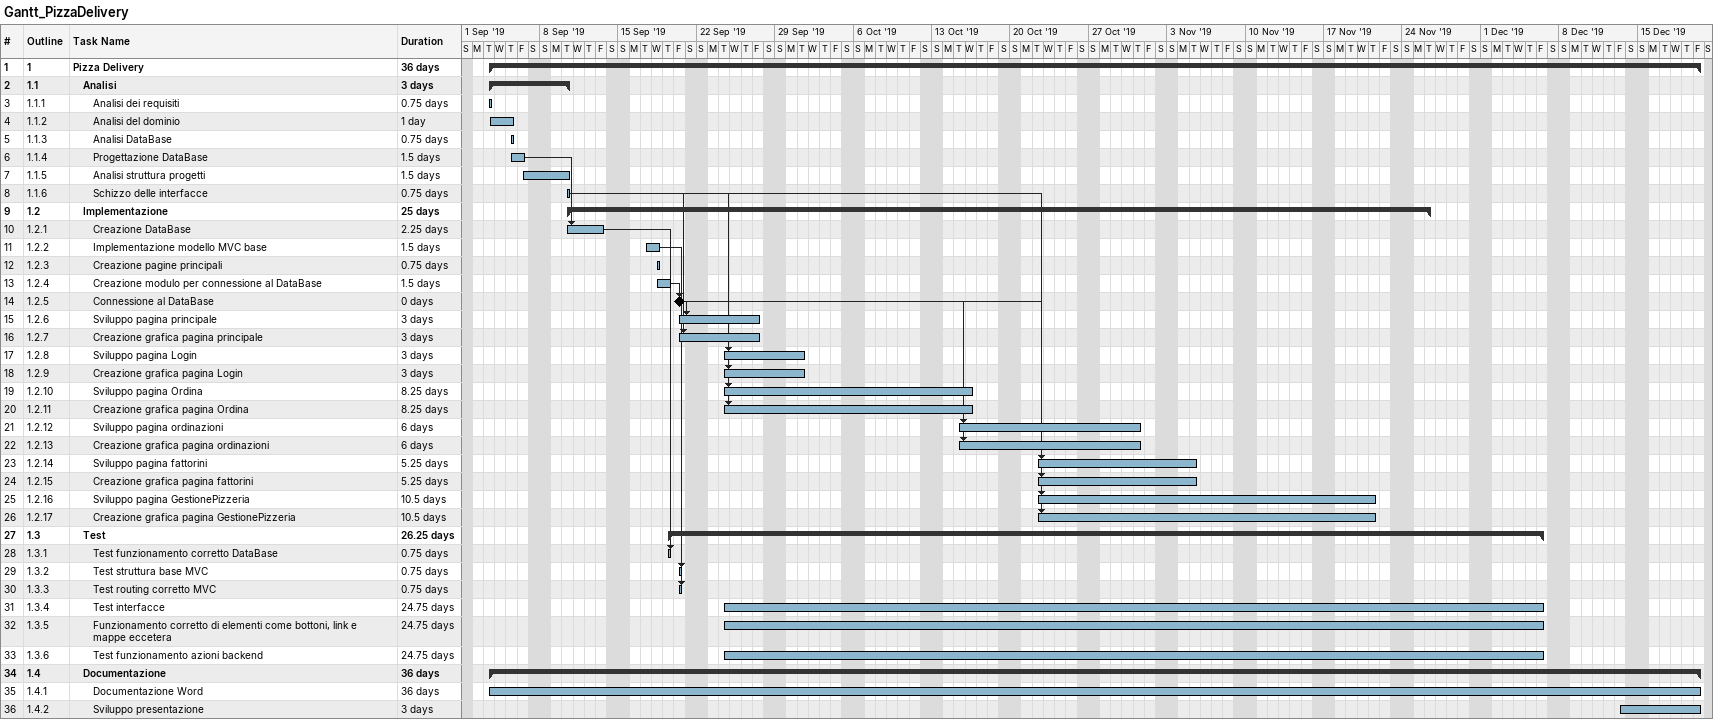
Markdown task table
Gantt_PizzaDelivery

| ID | WBS | Task | Duration | Start | Finish | Predecessors |
|---|---|---|---|---|---|---|
| 1 | 1 | **Pizza Delivery** | 36d | 2019-09-03 | 2019-12-20 |  |
| 2 | 1.1 | **Analisi** | 3d | 2019-09-03 | 2019-09-10 |  |
| 3 | 1.1.1 | Analisi dei requisiti | 0.75d | 2019-09-03 | 2019-09-03 |  |
| 4 | 1.1.2 | Analisi del dominio | 1d | 2019-09-03 | 2019-09-05 |  |
| 5 | 1.1.3 | Analisi DataBase | 0.75d | 2019-09-05 | 2019-09-05 |  |
| 6 | 1.1.4 | Progettazione DataBase | 1.5d | 2019-09-05 | 2019-09-06 |  |
| 7 | 1.1.5 | Analisi struttura progetti | 1.5d | 2019-09-06 | 2019-09-10 |  |
| 8 | 1.1.6 | Schizzo delle interfacce | 0.75d | 2019-09-10 | 2019-09-10 |  |
| 9 | 1.2 | **Implementazione** | 25d | 2019-09-10 | 2019-11-26 |  |
| 10 | 1.2.1 | Creazione DataBase | 2.25d | 2019-09-10 | 2019-09-13 | 6 |
| 11 | 1.2.2 | Implementazione modello MVC base | 1.5d | 2019-09-17 | 2019-09-18 |  |
| 12 | 1.2.3 | Creazione pagine principali | 0.75d | 2019-09-18 | 2019-09-18 |  |
| 13 | 1.2.4 | Creazione modulo per connessione al DataBase | 1.5d | 2019-09-18 | 2019-09-19 |  |
| 14 | 1.2.5 | Connessione al DataBase | 0d | 2019-09-20 | 2019-09-20 | 13 |
| 15 | 1.2.6 | Sviluppo pagina principale | 3d | 2019-09-20 | 2019-09-27 | 14 |
| 16 | 1.2.7 | Creazione grafica pagina principale | 3d | 2019-09-20 | 2019-09-27 | 8 |
| 17 | 1.2.8 | Sviluppo pagina Login | 3d | 2019-09-24 | 2019-10-01 | 8 |
| 18 | 1.2.9 | Creazione grafica pagina Login | 3d | 2019-09-24 | 2019-10-01 | 8 |
| 19 | 1.2.10 | Sviluppo pagina Ordina | 8.25d | 2019-09-24 | 2019-10-16 | 14 |
| 20 | 1.2.11 | Creazione grafica pagina Ordina | 8.25d | 2019-09-24 | 2019-10-16 | 8 |
| 21 | 1.2.12 | Sviluppo pagina ordinazioni | 6d | 2019-10-15 | 2019-10-31 | 14 |
| 22 | 1.2.13 | Creazione grafica pagina ordinazioni | 6d | 2019-10-15 | 2019-10-31 | 14 |
| 23 | 1.2.14 | Sviluppo pagina fattorini | 5.25d | 2019-10-22 | 2019-11-05 | 14 |
| 24 | 1.2.15 | Creazione grafica pagina fattorini | 5.25d | 2019-10-22 | 2019-11-05 | 14 |
| 25 | 1.2.16 | Sviluppo pagina GestionePizzeria | 10.5d | 2019-10-22 | 2019-11-21 | 14 |
| 26 | 1.2.17 | Creazione grafica pagina GestionePizzeria | 10.5d | 2019-10-22 | 2019-11-21 | 8 |
| 27 | 1.3 | **Test** | 26.25d | 2019-09-19 | 2019-12-06 |  |
| 28 | 1.3.1 | Test funzionamento corretto DataBase | 0.75d | 2019-09-19 | 2019-09-19 | 10 |
| 29 | 1.3.2 | Test struttura base MVC | 0.75d | 2019-09-20 | 2019-09-20 | 11 |
| 30 | 1.3.3 | Test routing corretto MVC | 0.75d | 2019-09-20 | 2019-09-20 | 11 |
| 31 | 1.3.4 | Test interfacce | 24.75d | 2019-09-24 | 2019-12-06 |  |
| 32 | 1.3.5 | Funzionamento corretto di elementi come bottoni, link e mappe eccetera | 24.75d | 2019-09-24 | 2019-12-06 |  |
| 33 | 1.3.6 | Test funzionamento azioni backend | 24.75d | 2019-09-24 | 2019-12-06 |  |
| 34 | 1.4 | **Documentazione** | 36d | 2019-09-03 | 2019-12-20 |  |
| 35 | 1.4.1 | Documentazione Word | 36d | 2019-09-03 | 2019-12-20 |  |
| 36 | 1.4.2 | Sviluppo presentazione | 3d | 2019-12-13 | 2019-12-20 |  |
